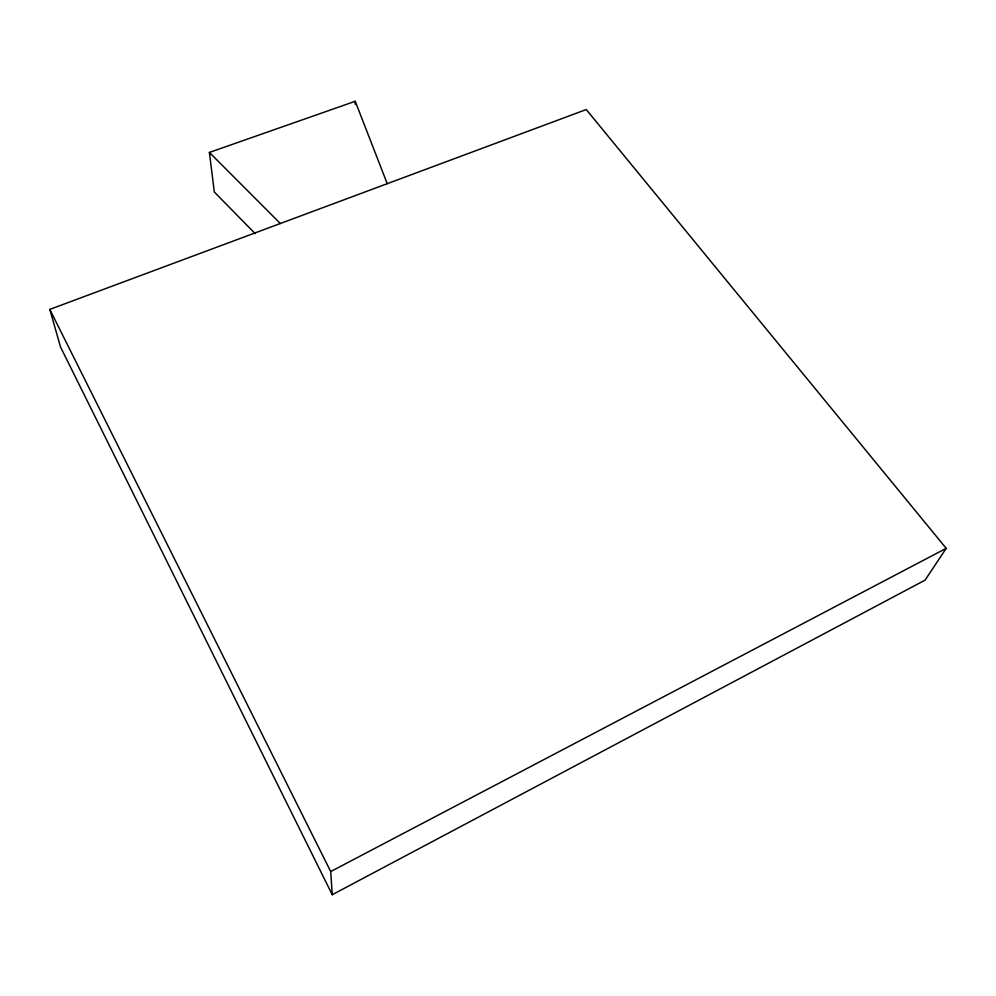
<?xml version="1.0" encoding="UTF-8"?>
<svg xmlns="http://www.w3.org/2000/svg" width="996" height="996" viewBox="0 0 996 996"><rect width="100%" height="100%" fill="white"/><g stroke="black" fill="none" stroke-linecap="round" stroke-linejoin="round"><path stroke-width="1.49" d="M946.2 548.335L925.072 580.145L332.241 894.719L60.532 347.019L49.8 309.395L586.258 109.548L946.2 548.335L330.709 871.562L332.241 894.719M255.163 233.624L214.314 192.016L209.397 152.438L355.223 101.281L387.245 183.687M209.397 152.438L280.337 223.515M49.8 309.395L330.709 871.562M355.223 101.281L355.248 104.343"/></g></svg>
